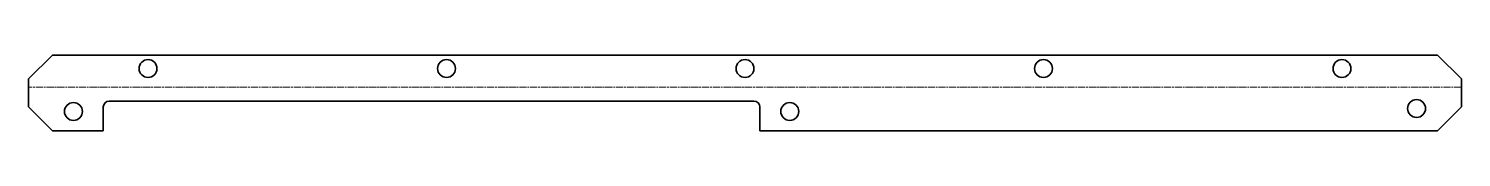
# Model space of a CAD drawing. Header units: millimetres. Extents: x 0 to 480, y 0 to 25.
import ezdxf

# ---------------------------------------------------------------- set-up
doc = ezdxf.new("R2010")
doc.units = ezdxf.units.MM
doc.linetypes.add('Chain', pattern=[13.68, 9.12, -1.14, 2.28, -1.14])
doc.layers.add('SIMUMAK Bend Centerline (ISO)', color=7, linetype='Chain', lineweight=9)
doc.layers.add('SIMUMAK Visible (ISO)', color=7, linetype='Continuous', lineweight=35)

# ---------------------------------------------------------------- blocks, each defined once
blk = doc.blocks.new('2DOF-150-17-MFU2-01_2DOF-150-17-MFU2-01_VIEW9')
at = {"layer": 'SIMUMAK Bend Centerline (ISO)', "ltscale": 0.263158}
blk.add_line((240, 2), (-240, 2), dxfattribs=at)
at = {"layer": 'SIMUMAK Visible (ISO)'}
for p, q in [((-240, 4.7), (-232, 12.7)), ((-232, 12.7), (232, 12.7)), ((232, 12.7), (240, 4.7)), ((-240, -4.7), (-240, 4.7)), ((240, 4.7), (240, -4.7)), ((-232, -12.7), (-240, -4.7)), ((-215, -12.7), (-215, -4.7)), ((-213, -2.7), (3, -2.7)), ((5, -4.7), (5, -12.7)), ((240, -4.7), (232, -12.7)), ((-232, -12.7), (-215, -12.7)), ((5, -12.7), (232, -12.7))]:
    blk.add_line(p, q, dxfattribs=at)
for centre in [(-200, 8.2), (-100, 8.2), (0, 8.2), (100, 8.2), (200, 8.2), (-225, -6.2), (15, -6.2), (225, -5.2)]:
    blk.add_circle(centre, 3, dxfattribs=at)
at = {"layer": 'SIMUMAK Visible (ISO)', "extrusion": (0, 0, -1)}
for centre, start, end in [((213, -4.7), 0, 90), ((-3, -4.7), 90, 180)]:
    blk.add_arc(centre, 2, start, end, dxfattribs=at)

msp = doc.modelspace()

# ---------------------------------------------------------------- block references
msp.add_blockref('2DOF-150-17-MFU2-01_2DOF-150-17-MFU2-01_VIEW9', (240, 12.7))

doc.saveas('drawing.dxf')
